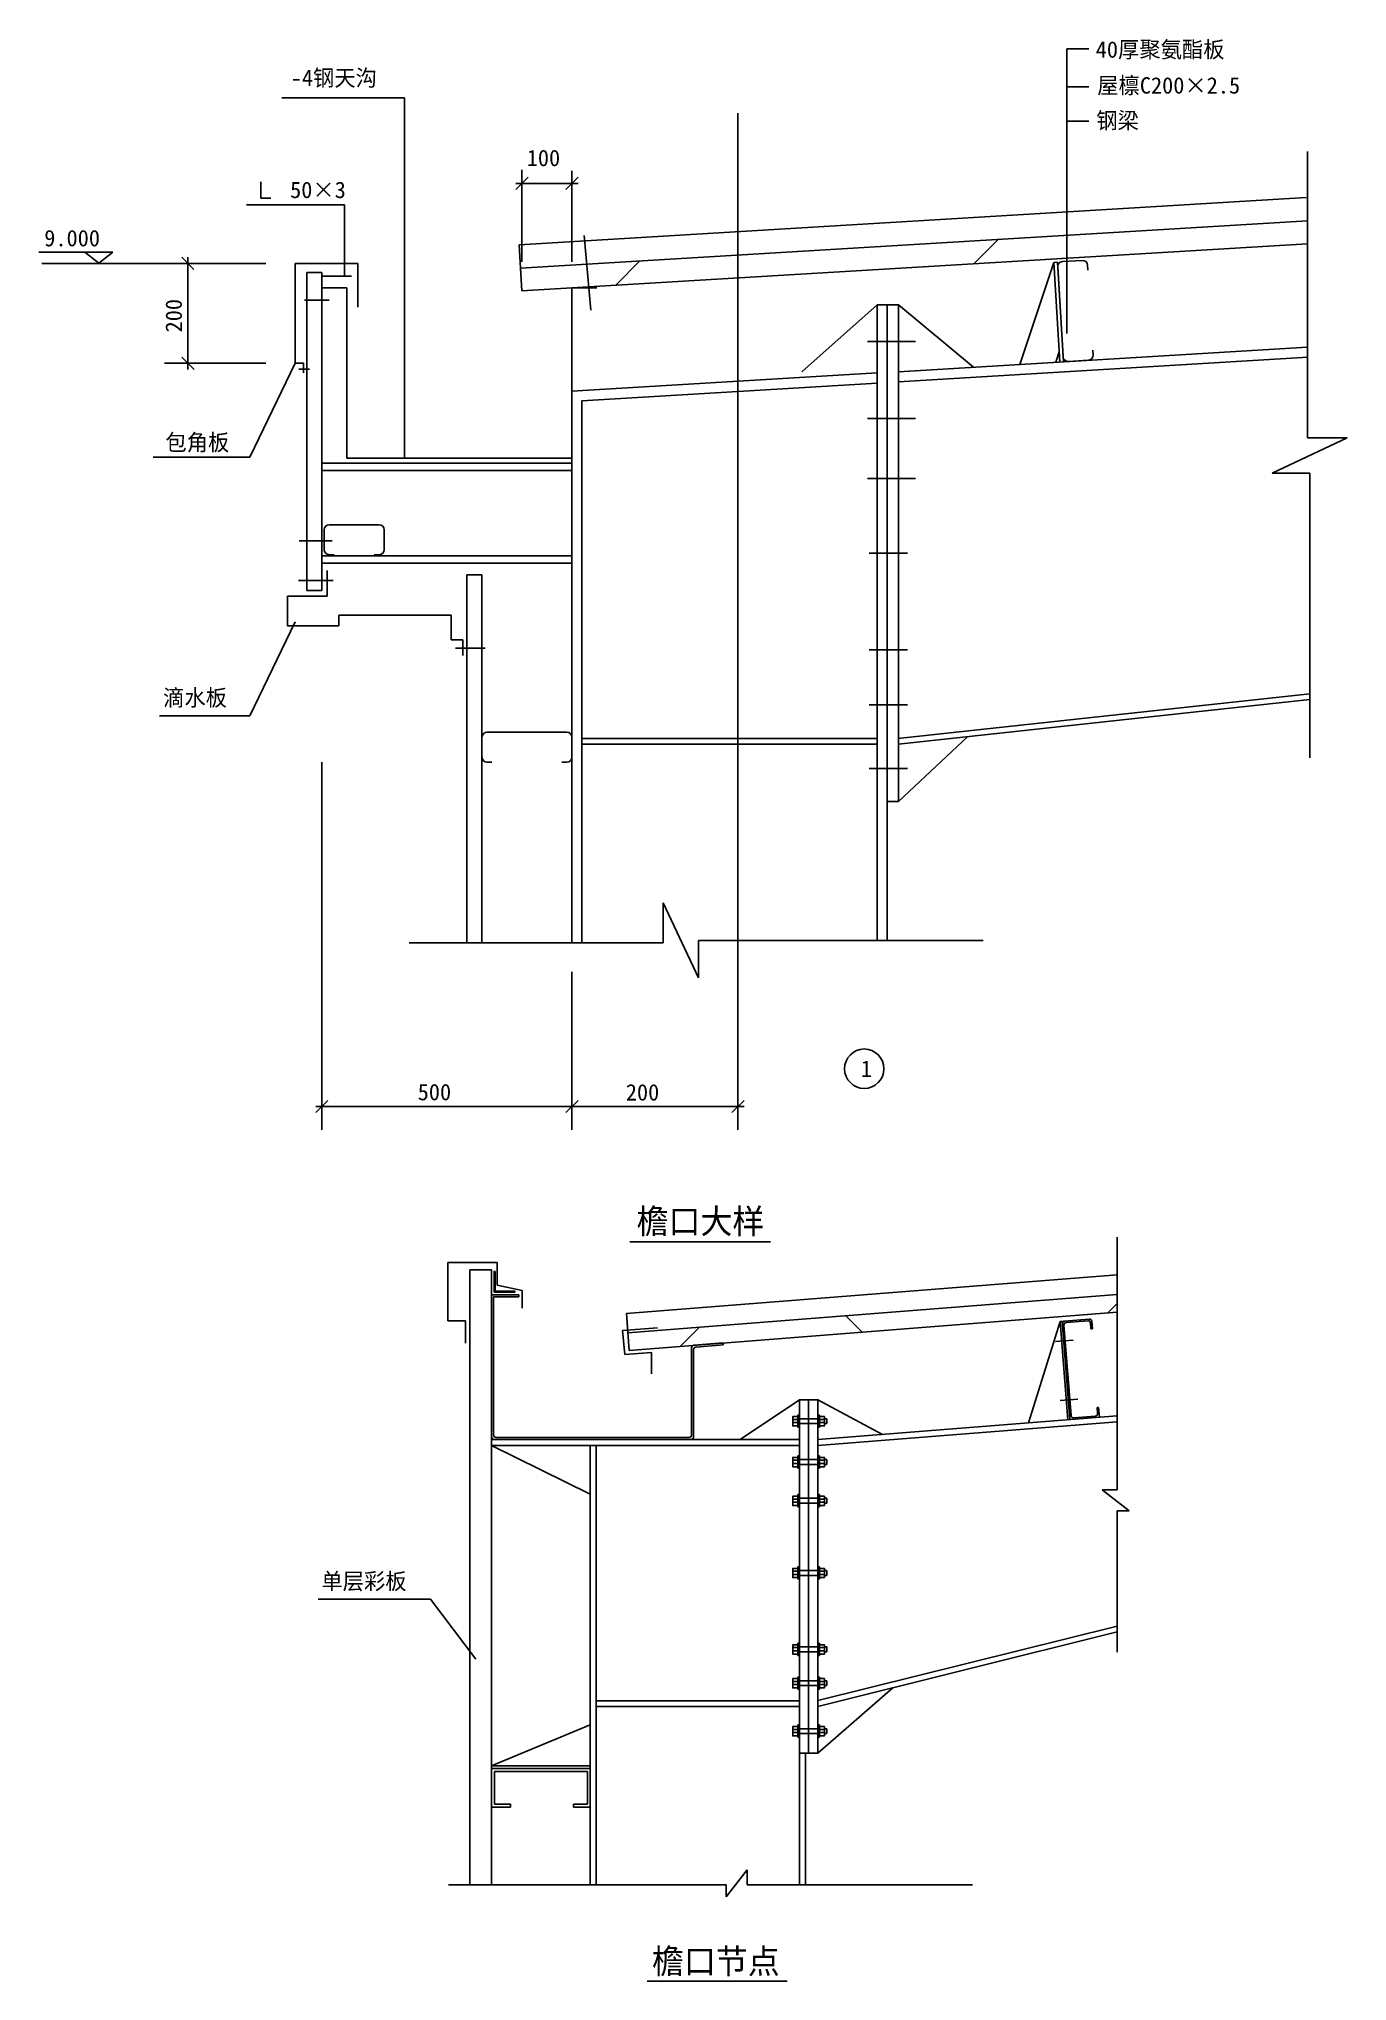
# Model space of a CAD drawing. Header units: metres. Extents: x 840 to 23195, y -12516 to 20660.
import ezdxf

# ---------------------------------------------------------------- set-up
doc = ezdxf.new("R2010")
doc.units = ezdxf.units.M
for name, color, linetype in [('2', 2, 'Continuous'), ('AXIS', 7, 'Continuous'), ('LT', 7, 'Continuous'), ('T1', 7, 'Continuous'), ('YC', 7, 'Continuous')]:
    doc.layers.add(name, color=color, linetype=linetype)

# ---------------------------------------------------------------- blocks, each defined once
blk = doc.blocks.new('USER1')
blk.add_line((-1.06, 0), (1.06, 0))
at = {"color": 6}
blk.add_lwpolyline([(-1.04, -1.04), (1.05, 1.05)], dxfattribs=at)

msp = doc.modelspace()

# ---------------------------------------------------------------- hatches: boundary and pattern name
h = msp.add_hatch()
h.set_pattern_fill('ANSI37', scale=1500)
h.paths.add_polyline_path([(10904.26, -1440.68), (10927.86, -1741.37), (12032.21, -1654.69), (12032.21, -1654.69), (19262.49, -1087.16), (19262.49, -784.62)])
at = {"layer": 'YC'}
h = msp.add_hatch(dxfattribs=at)
h.set_pattern_fill('ANSI38', scale=1282.05)
h.paths.add_polyline_path([(18404.02, 16912.03), (18404.02, 17304.21), (10198.97, 16811.91), (10233.96, 16421.82)])
h.paths.add_polyline_path([(10198.97, 16811.91), (9071.41, 16744.25), (9094.86, 16353.48), (10233.96, 16421.82)])
h.paths.add_polyline_path([(22516.59, 17158.78), (22516.59, 17550.96), (18404.02, 17304.21), (18404.02, 16912.03)])

# ---------------------------------------------------------------- linework, layer by layer
for p, q in [((18404.02, 20491.94), (18782.27, 20491.94)), ((18404.02, 15624.91), (18404.02, 20491.94)), ((4993.99, 19654.42), (7090.25, 19654.42)), ((18404.02, 19842.28), (18782.27, 19842.28)), ((12784.98, 3698.19), (12784.98, 19388.42)), ((18404.02, 19253.5), (18782.27, 19253.5)), ((22516.59, 18733.88), (22516.59, 13846.42)), ((4632.24, 18217.06), (4632.24, 17940.64)), ((4632.24, 17940.64), (4804.7, 17940.64)), ((4386.9, 17826.24), (6060.75, 17826.24)), ((9071.41, 16744.25), (22516.59, 17550.96)), ((10154.93, 17303), (10269.64, 16024)), ((839.81, 17018.24), (2101.96, 17018.24)), ((1626.12, 17018.24), (1864.04, 16825.64)), ((1864.04, 16825.64), (2101.96, 17018.24)), ((9094.86, 16353.48), (22516.59, 17158.78)), ((2986.85, 16824.64), (893.15, 16824.64)), ((5419.65, 11237.6), (5419.65, 16667.68)), ((5676.06, 16667.68), (5419.65, 16667.68)), ((5676.06, 11237.6), (5676.06, 16667.68)), ((9094.86, 16353.48), (9071.41, 16744.25)), ((17603, 15099.14), (18184.92, 16839.24)), ((18184.92, 16839.24), (18243.53, 16842.75)), ((18184.92, 16839.24), (18286.86, 15140.17)), ((18243.53, 16842.75), (18345.48, 15143.69)), ((15161.45, 16117.03), (13879.4, 14974.65)), ((15161.45, 5259.36), (15161.45, 16117.03)), ((15161.45, 16117.03), (15528.13, 16117.03)), ((15332.39, 5259.36), (15332.39, 16117.03)), ((15528.13, 7634.43), (15528.13, 16117.03)), ((15528.13, 16117.03), (16810.18, 15051.57)), ((15817.33, 15491.67), (15001.26, 15491.67)), ((15528.13, 14974.65), (22516.59, 15393.96)), ((18218.31, 15136.06), (18276.28, 15316.45)), ((9949.56, 14639.94), (15161.45, 14952.65)), ((15528.13, 14803.4), (22526.83, 15223.32)), ((9949.56, 5221.69), (9949.56, 14639.94)), ((10120.5, 14478.95), (15161.45, 14781.4)), ((10120.5, 5221.69), (10120.5, 14478.95)), ((15817.33, 14176.78), (15001.26, 14176.78)), ((23194.77, 13846.42), (21913.76, 13242.95)), ((22516.59, 13846.42), (23194.77, 13846.42)), ((2792.26, 13512.03), (4444.57, 13512.03)), ((5676.06, 13413.31), (9949.56, 13413.31)), ((5676.06, 11703.91), (5676.06, 13413.31)), ((5676.06, 13285.1), (9949.56, 13285.1)), ((15817.33, 13152.57), (15001.26, 13152.57)), ((21913.76, 13242.95), (22554.26, 13242.95)), ((22554.26, 13242.95), (22554.26, 8377.44)), ((9949.56, 11832.11), (5676.06, 11832.11)), ((9949.56, 11703.91), (5676.06, 11703.91)), ((15684.37, 11875.73), (15028.49, 11875.73)), ((8154.69, 5221.69), (8154.69, 11506.5)), ((8411.1, 11506.5), (8154.69, 11506.5)), ((8411.1, 5221.69), (8411.1, 11506.5)), ((5419.65, 11237.6), (5676.06, 11237.6)), ((15684.37, 10226.27), (15028.49, 10226.27)), ((15517.19, 8710.38), (22554.26, 9472.17)), ((15528.13, 8613.12), (22554.26, 9373.73)), ((2898.87, 9094.02), (4444.57, 9094.02)), ((15684.37, 9285.68), (15028.49, 9285.68)), ((15161.45, 8710.99), (10120.5, 8710.99)), ((15528.13, 7634.43), (16710.42, 8741.11)), ((15161.45, 8613.12), (10120.5, 8613.12)), ((15684.37, 8198.77), (15028.49, 8198.77)), ((15332.39, 7634.43), (15528.13, 7634.43)), ((11505.06, 5221.69), (11505.06, 5899.87)), ((11505.06, 5899.87), (12108.53, 4618.86)), ((7167.59, 5221.69), (11505.06, 5221.69)), ((12108.53, 5259.36), (16974.03, 5259.36)), ((12108.53, 4618.86), (12108.53, 5259.36)), ((10939.42, 110), (13341.38, 110)), ((19262.49, 192.48), (19262.49, -4121.99)), ((8206.63, -363.5), (8575.05, -363.5)), ((8206.63, -10870.51), (8206.63, -363.5)), ((8575.05, -10870.51), (8575.05, -363.5)), ((8618.14, -750.21), (8618.14, -390.21)), ((8618.14, -390.21), (8621.74, -390.21)), ((8639.74, -728.61), (8639.74, -408.21)), ((10878.3, -1109.93), (19262.49, -451.83)), ((8575.05, -3221.35), (8575.05, -791.28)), ((8608.76, -3187.64), (8608.76, -824.88)), ((8618.14, -750.21), (8978.14, -750.21)), ((8639.74, -728.61), (8960.14, -728.61)), ((8978.14, -750.21), (8978.14, -746.61)), ((10904.26, -1440.68), (19262.49, -784.62)), ((10927.86, -1741.37), (10878.3, -1109.93)), ((10927.86, -1741.37), (19262.49, -1087.16)), ((18291.76, -1247.13), (17751.54, -2980.14)), ((18291.76, -1247.13), (18325.36, -1244.5)), ((18291.76, -1247.13), (18423.64, -2927.39)), ((18325.36, -1244.5), (18457.25, -2924.75)), ((18355.84, -1309.73), (18477.18, -2855.56)), ((18367.37, -1241.2), (18787.43, -1208.23)), ((18394.55, -1264.42), (18764.21, -1235.41)), ((18809.51, -1274.12), (18817.42, -1374.93)), ((18832.73, -1246.94), (18842.63, -1372.96)), ((11410.51, -1355.71), (10810.54, -1400.1)), ((10810.54, -1400.1), (10854.98, -1810.76)), ((12032.21, -1654.69), (12532.7, -1615.4)), ((12065.92, -1685.86), (12532.7, -1649.22)), ((12532.7, -1649.22), (12532.7, -1615.4)), ((18211.69, -1591.54), (18514.7, -1567.76)), ((18817.42, -1374.93), (18842.63, -1372.96)), ((10854.98, -1810.76), (11310.51, -1777.46)), ((11310.51, -1777.46), (11310.51, -2143.72)), ((11993.37, -3187.64), (11993.37, -1696.7)), ((12027.08, -3221.35), (12027.08, -1727.86)), ((13835.95, -2583.87), (12824.71, -3263.49)), ((13835.95, -2583.87), (14147.76, -2583.87)), ((13835.95, -10870.51), (13835.95, -2583.87)), ((13991.86, -8619.94), (13991.86, -2583.87)), ((14147.76, -2583.87), (15253.28, -3176.24)), ((14147.76, -8619.94), (14147.76, -2583.87)), ((18290.82, -2599.69), (18593.83, -2575.91)), ((13721.88, -2920.64), (13808.75, -2920.64)), ((13721.88, -2976.25), (13808.75, -2976.25)), ((14152.5, -2909.02), (13833.34, -2909.02)), ((14147.76, -3263.01), (19262.49, -2861.54)), ((14147.76, -3364.3), (19262.49, -2962.97)), ((14177.09, -2920.64), (14263.96, -2920.64)), ((14177.09, -2976.25), (14263.96, -2976.25)), ((14263.96, -2909.02), (14301.38, -2909.02)), ((14301.38, -2909.02), (14301.38, -2993.3)), ((18522.48, -2894.27), (18892.14, -2865.25)), ((18922.93, -2719.14), (18948.14, -2717.16)), ((18922.93, -2719.14), (18930.85, -2819.95)), ((18948.14, -2717.16), (18961.32, -2885.18)), ((8575.05, -3364.61), (8575.05, -3263.49)), ((8575.05, -3263.49), (13835.95, -3263.49)), ((8650.89, -3229.78), (11951.23, -3229.78)), ((14152.5, -2993.3), (13833.34, -2993.3)), ((14263.96, -2993.3), (14301.38, -2993.3)), ((10260.47, -4198.64), (8575.05, -3364.61)), ((8575.05, -3364.61), (13835.95, -3364.61)), ((10260.47, -10870.51), (10260.47, -3364.61)), ((10361.6, -10870.51), (10361.6, -3364.61)), ((13721.88, -3618.86), (13808.75, -3618.86)), ((14152.5, -3607.25), (13833.34, -3607.25)), ((14177.09, -3618.86), (14263.96, -3618.86)), ((14263.96, -3607.25), (14301.38, -3607.25)), ((14301.38, -3607.25), (14301.38, -3691.52)), ((13721.88, -3674.47), (13808.75, -3674.47)), ((14152.5, -3691.52), (13833.34, -3691.52)), ((14177.09, -3674.47), (14263.96, -3674.47)), ((14263.96, -3691.52), (14301.38, -3691.52)), ((13721.88, -4280.63), (13808.75, -4280.63)), ((14152.5, -4269.02), (13833.34, -4269.02)), ((14177.09, -4280.63), (14263.96, -4280.63)), ((14263.96, -4269.02), (14301.38, -4269.02)), ((14301.38, -4269.02), (14301.38, -4353.29)), ((19262.49, -4121.99), (19006.26, -4121.99)), ((19006.26, -4121.99), (19467.46, -4480.46)), ((13721.88, -4336.24), (13808.75, -4336.24)), ((14152.5, -4353.29), (13833.34, -4353.29)), ((14177.09, -4336.24), (14263.96, -4336.24)), ((14263.96, -4353.29), (14301.38, -4353.29)), ((19467.46, -4480.46), (19262.49, -4480.46)), ((19262.49, -4480.46), (19262.49, -6898.35)), ((13721.88, -5512.79), (13808.75, -5512.79)), ((13721.88, -5568.4), (13808.75, -5568.4)), ((14152.5, -5501.17), (13833.34, -5501.17)), ((14152.5, -5585.45), (13833.34, -5585.45)), ((14177.09, -5512.79), (14263.96, -5512.79)), ((14177.09, -5568.4), (14263.96, -5568.4)), ((14263.96, -5501.17), (14301.38, -5501.17)), ((14263.96, -5585.45), (14301.38, -5585.45)), ((14301.38, -5501.17), (14301.38, -5585.45)), ((7529.85, -5991.58), (5611.16, -5991.58)), ((8304.18, -7017.6), (7529.85, -5991.58)), ((14147.76, -7724.47), (19262.49, -6450.72)), ((14147.76, -7825.75), (19262.49, -6552.14)), ((13721.88, -6819.17), (13808.75, -6819.17)), ((13721.88, -6874.78), (13808.75, -6874.78)), ((14152.5, -6807.56), (13833.34, -6807.56)), ((14152.5, -6891.83), (13833.34, -6891.83)), ((14177.09, -6819.17), (14263.96, -6819.17)), ((14177.09, -6874.78), (14263.96, -6874.78)), ((14263.96, -6807.56), (14301.38, -6807.56)), ((14263.96, -6891.83), (14301.38, -6891.83)), ((14301.38, -6807.56), (14301.38, -6891.83)), ((13721.88, -7396.03), (13808.75, -7396.03)), ((13721.88, -7451.65), (13808.75, -7451.65)), ((14152.5, -7384.42), (13833.34, -7384.42)), ((14152.5, -7468.69), (13833.34, -7468.69)), ((14147.76, -8619.94), (15431.98, -7505.97)), ((14177.09, -7396.03), (14263.96, -7396.03)), ((14177.09, -7451.65), (14263.96, -7451.65)), ((14263.96, -7384.42), (14301.38, -7384.42)), ((14263.96, -7468.69), (14301.38, -7468.69)), ((14301.38, -7384.42), (14301.38, -7468.69)), ((10361.6, -7725.1), (13835.95, -7725.1)), ((10361.6, -7826.23), (13835.95, -7826.23)), ((13721.88, -8215.21), (13808.75, -8215.21)), ((13721.88, -8270.82), (13808.75, -8270.82)), ((14152.5, -8203.59), (13833.34, -8203.59)), ((14152.5, -8287.86), (13833.34, -8287.86)), ((14177.09, -8215.21), (14263.96, -8215.21)), ((14177.09, -8270.82), (14263.96, -8270.82)), ((14263.96, -8203.59), (14301.38, -8203.59)), ((14263.96, -8287.86), (14301.38, -8287.86)), ((14301.38, -8203.59), (14301.38, -8287.86)), ((14147.76, -8619.94), (13835.95, -8619.94)), ((13937.08, -10870.51), (13937.08, -8619.94)), ((8575.05, -8837.71), (10260.47, -8837.71)), ((8575.05, -8837.71), (8575.05, -8885.44)), ((8575.05, -8885.44), (10260.47, -8885.44)), ((8575.05, -8885.44), (8575.05, -9543)), ((8623.44, -8933.83), (10212.09, -8933.83)), ((8623.44, -8933.83), (8623.44, -9494.61)), ((10212.09, -8933.83), (10212.09, -9494.61)), ((10260.47, -9543), (10260.47, -8885.44)), ((8575.05, -9543), (8897.62, -9543)), ((8623.44, -9494.61), (8897.62, -9494.61)), ((8897.62, -9494.61), (8897.62, -9543)), ((9974.64, -9494.61), (10212.09, -9494.61)), ((9974.64, -9543), (9974.64, -9494.61)), ((9974.64, -9494.61), (9974.64, -9543)), ((9974.64, -9543), (10260.47, -9543)), ((12942.76, -10614.29), (12584.29, -11075.49)), ((12942.76, -10870.51), (12942.76, -10614.29)), ((12584.29, -10870.51), (7838.58, -10870.51)), ((12584.29, -11075.49), (12584.29, -10870.51)), ((16790.69, -10870.51), (12942.76, -10870.51)), ((11233.53, -12515.99), (13624.63, -12515.99))]:
    msp.add_line(p, q)
for points in [[(15161.45, 15491.67), (15528.13, 15491.67)], [(15161.45, 14176.78), (15528.13, 14176.78)], [(15161.45, 13152.57), (15528.13, 13152.57)], [(15161.45, 11875.73), (15528.13, 11875.73)], [(15161.45, 10226.27), (15528.13, 10226.27)], [(15161.45, 9285.68), (15528.13, 9285.68)], [(15161.45, 8198.77), (15528.13, 8198.77)]]:
    msp.add_lwpolyline(points)
for points in [[(13808.75, -3031.86), (13808.75, -2873.16), (13721.88, -2873.16), (13721.88, -3031.86)], [(13833.34, -2846.04), (13833.34, -3053.57), (13808.75, -3053.57), (13808.75, -2846.04)], [(14152.5, -2846.04), (14152.5, -3053.57), (14177.09, -3053.57), (14177.09, -2846.04)], [(14177.09, -3031.86), (14177.09, -2873.16), (14263.96, -2873.16), (14263.96, -3031.86)], [(13808.75, -3730.08), (13808.75, -3571.38), (13721.88, -3571.38), (13721.88, -3730.08)], [(13833.34, -3544.26), (13833.34, -3751.79), (13808.75, -3751.79), (13808.75, -3544.26)], [(14152.5, -3544.26), (14152.5, -3751.79), (14177.09, -3751.79), (14177.09, -3544.26)], [(14177.09, -3730.08), (14177.09, -3571.38), (14263.96, -3571.38), (14263.96, -3730.08)], [(13808.75, -4391.86), (13808.75, -4233.16), (13721.88, -4233.16), (13721.88, -4391.86)], [(13833.34, -4206.03), (13833.34, -4413.56), (13808.75, -4413.56), (13808.75, -4206.03)], [(14152.5, -4206.03), (14152.5, -4413.56), (14177.09, -4413.56), (14177.09, -4206.03)], [(14177.09, -4391.86), (14177.09, -4233.16), (14263.96, -4233.16), (14263.96, -4391.86)], [(13808.75, -5624.01), (13808.75, -5465.31), (13721.88, -5465.31), (13721.88, -5624.01)], [(13833.34, -5438.19), (13833.34, -5645.72), (13808.75, -5645.72), (13808.75, -5438.19)], [(14152.5, -5438.19), (14152.5, -5645.72), (14177.09, -5645.72), (14177.09, -5438.19)], [(14177.09, -5624.01), (14177.09, -5465.31), (14263.96, -5465.31), (14263.96, -5624.01)], [(13808.75, -6930.4), (13808.75, -6771.7), (13721.88, -6771.7), (13721.88, -6930.4)], [(13833.34, -6744.57), (13833.34, -6952.1), (13808.75, -6952.1), (13808.75, -6744.57)], [(14152.5, -6744.57), (14152.5, -6952.1), (14177.09, -6952.1), (14177.09, -6744.57)], [(14177.09, -6930.4), (14177.09, -6771.7), (14263.96, -6771.7), (14263.96, -6930.4)], [(13808.75, -7507.26), (13808.75, -7348.56), (13721.88, -7348.56), (13721.88, -7507.26)], [(13833.34, -7321.43), (13833.34, -7528.96), (13808.75, -7528.96), (13808.75, -7321.43)], [(14152.5, -7321.43), (14152.5, -7528.96), (14177.09, -7528.96), (14177.09, -7321.43)], [(14177.09, -7507.26), (14177.09, -7348.56), (14263.96, -7348.56), (14263.96, -7507.26)], [(13808.75, -8326.43), (13808.75, -8167.73), (13721.88, -8167.73), (13721.88, -8326.43)], [(13833.34, -8140.6), (13833.34, -8348.13), (13808.75, -8348.13), (13808.75, -8140.6)], [(14152.5, -8140.6), (14152.5, -8348.13), (14177.09, -8348.13), (14177.09, -8140.6)], [(14177.09, -8326.43), (14177.09, -8167.73), (14263.96, -8167.73), (14263.96, -8326.43)]]:
    msp.add_lwpolyline(points, close=True)
msp.add_circle((14943.87, 3069.42), 336.7)
for centre, radius, start, end in [((8621.74, -408.21), 18, 0, 90), ((8960.14, -746.61), 18, 0, 90), ((18370.66, -1283.21), 42.14, 94.49, 184.49), ((18397.85, -1306.43), 42.14, 94.49, 184.49), ((18767.5, -1277.42), 42.14, 4.49, 94.49), ((18790.73, -1250.23), 42.14, 4.49, 94.49), ((12035.51, -1696.7), 42.14, 94.49, 180), ((12069.21, -1727.86), 42.14, 94.49, 180), ((12069.21, -1727.86), 42.14, 94.49, 180), ((18519.18, -2852.26), 42.14, 184.49, 274.49), ((18888.84, -2823.25), 42.14, 274.49, 4.49), ((8617.19, -3221.35), 42.14, 180, 270), ((8650.89, -3187.64), 42.14, 180, 270), ((11951.23, -3187.64), 42.14, 270, 0), ((11984.94, -3221.35), 42.14, 270, 0), ((11984.94, -3221.35), 42.14, 270, 0)]:
    msp.add_arc(centre, radius, start, end)
at = {"layer": '2'}
for p, q in [((7827.2, -241.85), (7827.2, -1238.92)), ((8673.72, -241.85), (7827.2, -241.85)), ((8673.72, -241.85), (8673.72, -629.51)), ((8673.72, -629.51), (9100.47, -717.3)), ((9100.47, -717.3), (9100.47, -1018.3)), ((7827.2, -1238.92), (8129.41, -1238.92)), ((8129.41, -1238.92), (8129.41, -1616.34))]:
    msp.add_line(p, q, dxfattribs=at)
at = {"layer": 'AXIS'}
for p, q in [((8575.05, -791.28), (9041.94, -791.28)), ((8608.76, -824.88), (9041.94, -824.88)), ((8955.23, -750.21), (8786.69, -750.21)), ((9041.94, -824.88), (9041.94, -791.28)), ((8575.05, -8837.71), (10260.47, -8139.13))]:
    msp.add_line(p, q, dxfattribs=at)
at = {"layer": 'LT'}
for p, q in [((18340.36, 15229.01), (18248.22, 16764.72)), ((18328.41, 16855.16), (18669.68, 16875.63)), ((18765.24, 16710.12), (18760.12, 16795.43)), ((18852.26, 15259.72), (18847.14, 15345.04)), ((18430.79, 15148.81), (18772.06, 15169.29)), ((5716.1, 12276.08), (5716.1, 11934.2)), ((5801.57, 12361.55), (6656.27, 12361.55)), ((6741.74, 12276.08), (6741.74, 11934.2)), ((5801.57, 11848.73), (5887.04, 11848.73)), ((6570.8, 11848.73), (6656.27, 11848.73)), ((8411.1, 8731.26), (8411.1, 8389.38)), ((8496.57, 8816.73), (9864.09, 8816.73)), ((9949.56, 8731.26), (9949.56, 8389.38)), ((8496.57, 8303.91), (8582.04, 8303.91)), ((9778.62, 8303.91), (9864.09, 8303.91))]:
    msp.add_line(p, q, dxfattribs=at)
for centre, start, end in [((18333.53, 16769.84), 93.43, 183.43), ((18674.8, 16790.31), 3.43, 93.43), ((18425.67, 15234.13), 183.43, 273.43), ((18766.94, 15254.6), 273.43, 3.43), ((5801.57, 12276.08), 90, 180), ((6656.27, 12276.08), 0, 90), ((5801.57, 11934.2), 180, 270), ((6656.27, 11934.2), 270, 0), ((8496.57, 8731.26), 90, 180), ((9864.09, 8731.26), 0, 90), ((8496.57, 8389.38), 180, 270), ((9864.09, 8389.38), 270, 0)]:
    msp.add_arc(centre, 85.47, start, end, dxfattribs=at)
at = {"layer": 'T1'}
for p, q in [((9094.86, 16853.48), (9094.86, 18423.18)), ((9949.56, 16853.48), (9949.56, 18408.12)), ((9194.86, 18191.91), (9849.56, 18191.91)), ((4718.39, 16824.64), (2986.85, 16824.64)), ((3386.85, 16724.64), (3386.85, 15218.15)), ((4718.39, 15118.15), (2986.85, 15118.15)), ((5676.06, 8303.97), (5676.06, 2023.49)), ((9949.56, 4721.69), (9949.56, 2023.49)), ((9949.56, 4721.69), (9949.56, 2023.49)), ((12784.98, 4721.69), (12784.98, 2023.49)), ((5776.06, 2423.49), (9849.56, 2423.49)), ((10049.56, 2423.49), (12684.98, 2423.49))]:
    msp.add_line(p, q, dxfattribs=at)
at = {"layer": 'YC'}
for p, q in [((7090.25, 19654.42), (7090.25, 13498.78)), ((9047.47, 17143.4), (22492.64, 17950.11)), ((6060.75, 17826.24), (6060.75, 16604.24)), ((9071.41, 16744.25), (9047.47, 17143.4)), ((6292.67, 16824.64), (5218.39, 16824.64)), ((5218.39, 16824.64), (5218.39, 15118.15)), ((6180.91, 16604.24), (5676.06, 16604.24)), ((5676.06, 16604.24), (5676.06, 15821.66)), ((6292.67, 16075.52), (6292.67, 16824.64)), ((6103.41, 16404.76), (5676.06, 16404.76)), ((6103.41, 13498.78), (6103.41, 16404.76)), ((10376.91, 16404.76), (9949.56, 16404.76)), ((9949.56, 16404.76), (9949.56, 13498.78)), ((5800.78, 16196.35), (5379.67, 16196.35)), ((4444.57, 13512.03), (5218.39, 15118.15)), ((5218.39, 15118.15), (5363.54, 15118.15)), ((5462.09, 15020.32), (5281.11, 15020.32)), ((5363.54, 15118.15), (5363.54, 14957.05)), ((9949.56, 13498.78), (6103.41, 13498.78)), ((5849.31, 12086.11), (5290.3, 12086.11)), ((5867.17, 11410.79), (5274.29, 11410.79)), ((5768.36, 11579.99), (5768.36, 11142.88)), ((5768.36, 11142.88), (5090.77, 11142.88)), ((5090.77, 11142.88), (5090.77, 10635.26)), ((4444.57, 9094.02), (5218.39, 10700.14)), ((5090.77, 10635.26), (5965.97, 10635.26)), ((5965.97, 10818.56), (7885.79, 10818.56)), ((5965.97, 10635.26), (5965.97, 10818.56)), ((7885.79, 10818.56), (7885.79, 10395.55)), ((7885.79, 10395.55), (8083.41, 10395.55)), ((8083.41, 10395.55), (8083.41, 10127.64)), ((8465.38, 10251.1), (7957.19, 10251.1))]:
    msp.add_line(p, q, dxfattribs=at)

# ---------------------------------------------------------------- block references
at = {"layer": 'T1', "xscale": 100, "yscale": 100, "zscale": 100}
for p, rotation in [((9094.86, 18191.91), 180), ((3386.85, 16824.64), 90), ((3386.85, 15118.15), 270), ((5676.06, 2423.49), 180), ((9949.56, 2423.49), 180)]:
    msp.add_blockref('USER1', p, dxfattribs=dict(at, rotation=rotation))
for p in [(9949.56, 18191.91), (9949.56, 2423.49), (12784.98, 2423.49)]:
    msp.add_blockref('USER1', p, dxfattribs=at)

# ---------------------------------------------------------------- texts
for s, height, p in [('40厚聚氨酯板', 280, (18898.5, 20338.41)), ('-4钢天沟', 280, (5144.19, 19853.73)), ('屋檩C200×2.5', 280, (18923.94, 19724.89)), ('钢梁', 280, (18908.41, 19125.11)), ('100', 280, (9176.34, 18485.47)), ('   50×3', 280, (4561.58, 17940.3)), ('9.000', 280, (932.49, 17115.9)), ('包角板', 280, (3001.67, 13626.99)), ('滴水板', 280, (2962.88, 9266.28)), ('1', 280, (14883.87, 2929.42)), ('500', 280, (7313.39, 2529.99)), ('200', 280, (10869.15, 2526.09)), ('檐口大样', 420, (11052.12, 253.77)), ('单层彩板', 280, (5667.15, -5824.37)), ('檐口节点', 420, (11314.94, -12386.3))]:
    msp.add_text(s, height=height).set_placement(p)
msp.add_text('200', height=280, rotation=90).set_placement((3284.25, 15645.32))

doc.saveas('drawing.dxf')
